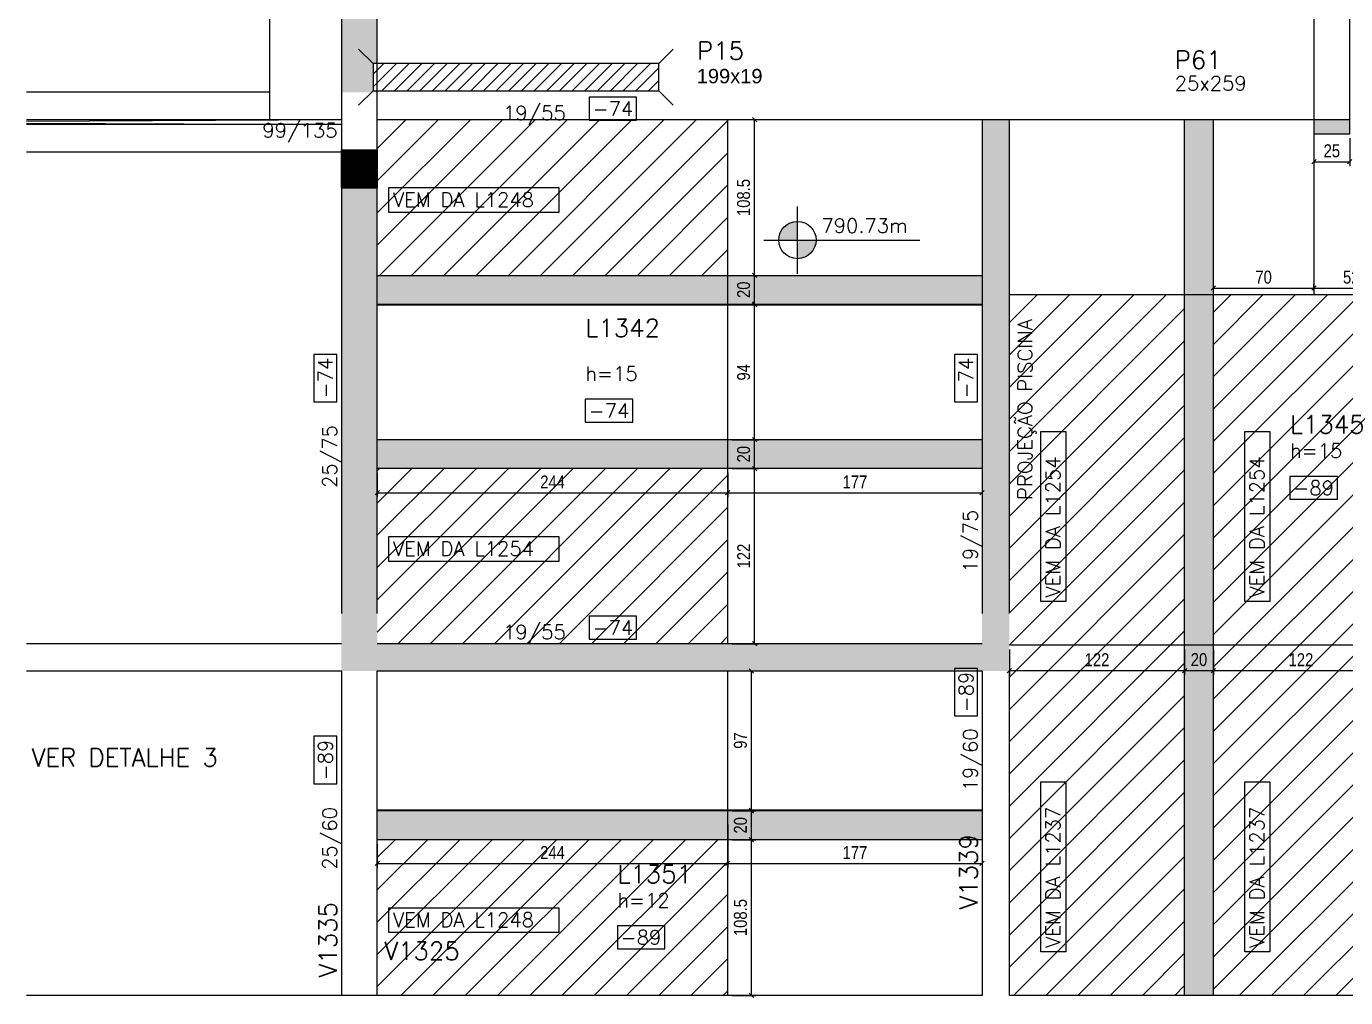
# Model space of a CAD drawing. Extents: x -3557 to 8661, y -614 to 3008.
# Drawn here: x 2399 to 3317, y 278 to 955 of the extents above; entities that cross this region are included whole.
import ezdxf
from ezdxf.enums import TextEntityAlignment as Align

# ---------------------------------------------------------------- set-up
doc = ezdxf.new("R2010")
doc.units = 0
for name, color, linetype in [('COTA', 241, 'Continuous'), ('F-DESNIVEL-8', 11, 'Continuous'), ('F-LAJES-DIM', 2, 'Continuous'), ('F-LAJES-NOME', 4, 'Continuous'), ('F-NÍVEL-PLANTA', 2, 'Continuous'), ('F-PILARES-DIM', 172, 'Continuous'), ('F-PILARES-HACH', 174, 'Continuous'), ('F-PILARES-M', 170, 'Continuous'), ('F-PILARES-NASCE', 4, 'Continuous'), ('F-PILARES-NOME', 170, 'Continuous'), ('F-PILARES-V', 170, 'Continuous'), ('F-TEXTO', 6, 'Continuous'), ('F-TEXTO-YELLOW', 2, 'Continuous'), ('F-VIGAS', 3, 'Continuous'), ('F-VIGAS-DIM', 2, 'Continuous'), ('F-VIGAS-NOME', 4, 'Continuous'), ('F-VÃO', 1, 'Continuous'), ('Painéis', 200, 'Continuous')]:
    doc.layers.add(name, color=color, linetype=linetype)
doc.layers.add('F-DESNIVEL-6', color=7, linetype='Continuous', true_color=0xffdebd)
doc.layers.add('Hachura', color=251, linetype='Continuous', lineweight=9)
doc.styles.add('COTA TECNICA-50', font='techl___.ttf', dxfattribs={"height": 9})
doc.styles.add('MCP', font='romans.shx')
doc.styles.get("Standard").update_dxf_attribs({"font": 'arial.ttf'})
doc.dimstyles.new('COTA PAINEL-50', dxfattribs={"dimtxt": 9, "dimasz": 3, "dimexe": 3, "dimexo": 3, "dimgap": 3, "dimtad": 1, "dimdec": 1, "dimzin": 12, "dimdsep": 46, "dimtxsty": 'COTA TECNICA-50', "dimblk1": 'OBLIQUE', "dimblk2": 'OBLIQUE', "dimsah": 1, "dimcen": 0.9, "dimclrd": 4, "dimclre": 4, "dimclrt": 240, "dimadec": 1, "dimazin": 3, "dimtfac": 1, "dimtdec": 1, "dimtmove": 0, "dimatfit": 3, "dimfxl": 1, "dimtolj": 1, "dimtzin": 12, "dimarcsym": 0})
pattern_1 = [(45, (3857.195, 715.201), (-4.419417, 4.419417), [])]

# ---------------------------------------------------------------- blocks, each defined once
blk = doc.blocks.new('*U522')
at = {"layer": 'F-LAJES-DIM', "color": 1}
blk.add_lwpolyline([(0, 0), (33, 0), (33, 16), (0, 16)], close=True, dxfattribs=at)
at = {"layer": 'F-LAJES-DIM', "style": 'MCP'}
blk.add_attdef('DIM', text='', height=10, dxfattribs=at).set_placement((16.5, 8), align=Align.MIDDLE_CENTER)
blk = doc.blocks.new('*U524')
at = {"layer": 'F-LAJES-DIM', "color": 1}
blk.add_lwpolyline([(0, 0), (33, 0), (33, 16), (0, 16)], close=True, dxfattribs=at)
at = {"layer": 'F-LAJES-DIM', "style": 'MCP'}
blk.add_attdef('DIM', text='', height=10, dxfattribs=at).set_placement((16.5, 8), align=Align.MIDDLE_CENTER)
blk = doc.blocks.new('*U495')
at = {"layer": 'F-LAJES-DIM', "color": 1}
blk.add_lwpolyline([(0, 0), (33, 0), (33, 16), (0, 16)], close=True, dxfattribs=at)
at = {"layer": 'F-LAJES-DIM', "style": 'MCP'}
blk.add_attdef('DIM', text='', height=10, dxfattribs=at).set_placement((16.5, 8), align=Align.MIDDLE_CENTER)
blk = doc.blocks.new('*U516')
at = {"layer": 'F-VIGAS-DIM', "color": 1}
blk.add_lwpolyline([(0, 0), (33, 0), (33, 16), (0, 16)], close=True, dxfattribs=at)
at = {"layer": 'F-VIGAS-DIM', "style": 'MCP'}
blk.add_attdef('DIM', text='', height=10, dxfattribs=at).set_placement((16.5, 8), align=Align.MIDDLE_CENTER)
blk = doc.blocks.new('*U518')
at = {"layer": 'F-VIGAS-DIM', "color": 1}
blk.add_lwpolyline([(0, 0), (33, 0), (33, 16), (0, 16)], close=True, dxfattribs=at)
at = {"layer": 'F-VIGAS-DIM', "style": 'MCP'}
blk.add_attdef('DIM', text='', height=10, dxfattribs=at).set_placement((16.5, 8), align=Align.MIDDLE_CENTER)
blk = doc.blocks.new('*U486')
at = {"layer": 'F-VIGAS-DIM', "color": 1}
blk.add_lwpolyline([(0, 0), (33, 0), (33, 16), (0, 16)], close=True, dxfattribs=at)
at = {"layer": 'F-VIGAS-DIM', "style": 'MCP'}
blk.add_attdef('DIM', text='', height=10, dxfattribs=at).set_placement((16.5, 8), align=Align.MIDDLE_CENTER)
blk = doc.blocks.new('*U487')
at = {"layer": 'F-VIGAS-DIM', "color": 1}
blk.add_lwpolyline([(0, 0), (33, 0), (33, 16), (0, 16)], close=True, dxfattribs=at)
at = {"layer": 'F-VIGAS-DIM', "style": 'MCP'}
blk.add_attdef('DIM', text='', height=10, dxfattribs=at).set_placement((16.5, 8), align=Align.MIDDLE_CENTER)
blk = doc.blocks.new('*U536')
at = {"layer": 'F-VIGAS-DIM', "color": 1}
blk.add_lwpolyline([(0, 0), (33, 0), (33, 16), (0, 16)], close=True, dxfattribs=at)
at = {"layer": 'F-VIGAS-DIM', "style": 'MCP'}
blk.add_attdef('DIM', text='', height=10, dxfattribs=at).set_placement((16.5, 8), align=Align.MIDDLE_CENTER)
blk = doc.blocks.new('*U537')
at = {"layer": 'F-VIGAS-DIM', "color": 1}
blk.add_lwpolyline([(0, 0), (33, 0), (33, 16), (0, 16)], close=True, dxfattribs=at)
at = {"layer": 'F-VIGAS-DIM', "style": 'MCP'}
blk.add_attdef('DIM', text='', height=10, dxfattribs=at).set_placement((16.5, 8), align=Align.MIDDLE_CENTER)
blk = doc.blocks.new('Nível - Planta')
at = {"layer": 'F-NÍVEL-PLANTA'}
h = blk.add_hatch(color=71, dxfattribs=at)
h.paths.add_polyline_path([(0, 0), (0, 0.26, 0.414214), (-0.26, 0)])
h.paths.add_polyline_path([(0.26, 0), (0, 0), (0, -0.26, 0.414214)])
for p, q in [((0, -0.469), (0, 0.469)), ((-0.469, 0), (1.704, 0))]:
    blk.add_line(p, q, dxfattribs=at)
blk.add_circle((0, 0), 0.26, dxfattribs=at)
at = {"layer": 'F-TEXTO', "color": 3, "style": 'MCP'}
blk.add_attdef('NÍVEL', (0.333, 0.102), '', height=0.2, dxfattribs=at)
blk = doc.blocks.new('_Oblique')
at = {"color": 0, "linetype": 'ByBlock', "lineweight": -2}
blk.add_line((-0.5, -0.5), (0.5, 0.5), dxfattribs=at)
blk = doc.blocks.new('*D594')
at = {"layer": 'COTA', "color": 4, "lineweight": -2, "transparency": 16777216}
for p, q in [((2643.2, 643.7), (2643.2, 626.78)), ((2887.2, 643.7), (2887.2, 626.78)), ((2643.2, 629.78), (2887.2, 629.78))]:
    blk.add_line(p, q, dxfattribs=at)
at = {"layer": 'Defpoints', "color": 0, "transparency": 16777216}
for p in [(2643.2, 646.7), (2887.2, 646.7), (2887.2, 629.78)]:
    blk.add_point(p, dxfattribs=at)
at = {"layer": 'COTA', "color": 4, "lineweight": -2, "transparency": 16777216, "xscale": 3, "yscale": 3, "zscale": 3, "rotation": 180}
blk.add_blockref('_Oblique', (2643.2, 629.78), dxfattribs=at)
at = {"layer": 'COTA', "color": 4, "lineweight": -2, "transparency": 16777216, "xscale": 3, "yscale": 3, "zscale": 3}
blk.add_blockref('_Oblique', (2887.2, 629.78), dxfattribs=at)
at = {"layer": 'COTA', "color": 240, "transparency": 16777216, "insert": (2765.2, 637.34), "char_height": 9, "attachment_point": 5, "style": 'COTA TECNICA-50'}
blk.add_mtext('\\A1;244', dxfattribs=at)
blk = doc.blocks.new('*D595')
at = {"layer": 'COTA', "color": 4, "lineweight": -2, "transparency": 16777216}
for p, q in [((2887.2, 643.7), (2887.2, 626.78)), ((3064.2, 643.7), (3064.2, 626.78)), ((2887.2, 629.78), (3064.2, 629.78))]:
    blk.add_line(p, q, dxfattribs=at)
at = {"layer": 'Defpoints', "color": 0, "transparency": 16777216}
for p in [(2887.2, 646.7), (3064.2, 646.7), (3064.2, 629.78)]:
    blk.add_point(p, dxfattribs=at)
at = {"layer": 'COTA', "color": 4, "lineweight": -2, "transparency": 16777216, "xscale": 3, "yscale": 3, "zscale": 3, "rotation": 180}
blk.add_blockref('_Oblique', (2887.2, 629.78), dxfattribs=at)
at = {"layer": 'COTA', "color": 4, "lineweight": -2, "transparency": 16777216, "xscale": 3, "yscale": 3, "zscale": 3}
blk.add_blockref('_Oblique', (3064.2, 629.78), dxfattribs=at)
at = {"layer": 'COTA', "color": 240, "transparency": 16777216, "insert": (2975.7, 637.34), "char_height": 9, "attachment_point": 5, "style": 'COTA TECNICA-50'}
blk.add_mtext('\\A1;177', dxfattribs=at)
blk = doc.blocks.new('*D596')
at = {"layer": 'COTA', "color": 4, "lineweight": -2, "transparency": 16777216}
for p, q in [((2890.2, 646.7), (2908.8, 646.7)), ((2905.8, 524.7), (2905.8, 646.7)), ((2890.2, 524.7), (2908.8, 524.7))]:
    blk.add_line(p, q, dxfattribs=at)
at = {"layer": 'Defpoints', "color": 0, "transparency": 16777216}
for p in [(2887.2, 646.7), (2905.8, 646.7), (2887.2, 524.7)]:
    blk.add_point(p, dxfattribs=at)
at = {"layer": 'COTA', "color": 4, "lineweight": -2, "transparency": 16777216, "xscale": 3, "yscale": 3, "zscale": 3}
for p, rotation in [((2905.8, 646.7), 90), ((2905.8, 524.7), 270)]:
    blk.add_blockref('_Oblique', p, dxfattribs=dict(at, rotation=rotation))
at = {"layer": 'COTA', "color": 240, "transparency": 16777216, "insert": (2898.25, 585.7), "char_height": 9, "attachment_point": 5, "rotation": 90, "style": 'COTA TECNICA-50'}
blk.add_mtext('\\A1;122', dxfattribs=at)
blk = doc.blocks.new('*D597')
at = {"layer": 'COTA', "color": 4, "lineweight": -2, "transparency": 16777216}
for p, q in [((2890.2, 666.7), (2908.8, 666.7)), ((2905.8, 646.7), (2905.8, 666.7)), ((2890.2, 646.7), (2908.8, 646.7))]:
    blk.add_line(p, q, dxfattribs=at)
at = {"layer": 'Defpoints', "color": 0, "transparency": 16777216}
for p in [(2887.2, 666.7), (2905.8, 666.7), (2887.2, 646.7)]:
    blk.add_point(p, dxfattribs=at)
at = {"layer": 'COTA', "color": 4, "lineweight": -2, "transparency": 16777216, "xscale": 3, "yscale": 3, "zscale": 3}
for p, rotation in [((2905.8, 666.7), 90), ((2905.8, 646.7), 270)]:
    blk.add_blockref('_Oblique', p, dxfattribs=dict(at, rotation=rotation))
at = {"layer": 'COTA', "color": 240, "transparency": 16777216, "insert": (2898.21, 656.7), "char_height": 9, "attachment_point": 5, "rotation": 90, "style": 'COTA TECNICA-50'}
blk.add_mtext('\\A1;20', dxfattribs=at)
blk = doc.blocks.new('*D598')
at = {"layer": 'COTA', "color": 4, "lineweight": -2, "transparency": 16777216}
for p, q in [((2890.2, 760.7), (2908.8, 760.7)), ((2905.8, 666.7), (2905.8, 760.7)), ((2890.2, 666.7), (2908.8, 666.7))]:
    blk.add_line(p, q, dxfattribs=at)
at = {"layer": 'Defpoints', "color": 0, "transparency": 16777216}
for p in [(2887.2, 760.7), (2905.8, 760.7), (2887.2, 666.7)]:
    blk.add_point(p, dxfattribs=at)
at = {"layer": 'COTA', "color": 4, "lineweight": -2, "transparency": 16777216, "xscale": 3, "yscale": 3, "zscale": 3}
for p, rotation in [((2905.8, 760.7), 90), ((2905.8, 666.7), 270)]:
    blk.add_blockref('_Oblique', p, dxfattribs=dict(at, rotation=rotation))
at = {"layer": 'COTA', "color": 240, "transparency": 16777216, "insert": (2898.21, 713.7), "char_height": 9, "attachment_point": 5, "rotation": 90, "style": 'COTA TECNICA-50'}
blk.add_mtext('\\A1;94', dxfattribs=at)
blk = doc.blocks.new('*D599')
at = {"layer": 'COTA', "color": 4, "lineweight": -2, "transparency": 16777216}
for p, q in [((2890.2, 781.2), (2908.8, 781.2)), ((2905.8, 761.2), (2905.8, 781.2)), ((2890.2, 761.2), (2908.8, 761.2))]:
    blk.add_line(p, q, dxfattribs=at)
at = {"layer": 'Defpoints', "color": 0, "transparency": 16777216}
for p in [(2887.2, 781.2), (2905.8, 781.2), (2887.2, 761.2)]:
    blk.add_point(p, dxfattribs=at)
at = {"layer": 'COTA', "color": 4, "lineweight": -2, "transparency": 16777216, "xscale": 3, "yscale": 3, "zscale": 3}
for p, rotation in [((2905.8, 781.2), 90), ((2905.8, 761.2), 270)]:
    blk.add_blockref('_Oblique', p, dxfattribs=dict(at, rotation=rotation))
at = {"layer": 'COTA', "color": 240, "transparency": 16777216, "insert": (2898.21, 771.2), "char_height": 9, "attachment_point": 5, "rotation": 90, "style": 'COTA TECNICA-50'}
blk.add_mtext('\\A1;20', dxfattribs=at)
blk = doc.blocks.new('*D600')
at = {"layer": 'COTA', "color": 4, "lineweight": -2, "transparency": 16777216}
for p, q in [((2890.2, 889.7), (2908.8, 889.7)), ((2905.8, 781.2), (2905.8, 889.7)), ((2890.2, 781.2), (2908.8, 781.2))]:
    blk.add_line(p, q, dxfattribs=at)
at = {"layer": 'Defpoints', "color": 0, "transparency": 16777216}
for p in [(2887.2, 889.7), (2905.8, 889.7), (2887.2, 781.2)]:
    blk.add_point(p, dxfattribs=at)
at = {"layer": 'COTA', "color": 4, "lineweight": -2, "transparency": 16777216, "xscale": 3, "yscale": 3, "zscale": 3}
for p, rotation in [((2905.8, 889.7), 90), ((2905.8, 781.2), 270)]:
    blk.add_blockref('_Oblique', p, dxfattribs=dict(at, rotation=rotation))
at = {"layer": 'COTA', "color": 240, "transparency": 16777216, "insert": (2898.19, 835.45), "char_height": 9, "attachment_point": 5, "rotation": 90, "style": 'COTA TECNICA-50'}
blk.add_mtext('\\A1;108.5', dxfattribs=at)
blk = doc.blocks.new('*D601')
at = {"layer": 'COTA', "color": 4, "lineweight": -2, "transparency": 16777216}
for p, q in [((2643.2, 385.2), (2643.2, 368.66)), ((2887.2, 385.2), (2887.2, 368.66)), ((2643.2, 371.66), (2887.2, 371.66))]:
    blk.add_line(p, q, dxfattribs=at)
at = {"layer": 'Defpoints', "color": 0, "transparency": 16777216}
for p in [(2643.2, 388.2), (2887.2, 388.2), (2887.2, 371.66)]:
    blk.add_point(p, dxfattribs=at)
at = {"layer": 'COTA', "color": 4, "lineweight": -2, "transparency": 16777216, "xscale": 3, "yscale": 3, "zscale": 3, "rotation": 180}
blk.add_blockref('_Oblique', (2643.2, 371.66), dxfattribs=at)
at = {"layer": 'COTA', "color": 4, "lineweight": -2, "transparency": 16777216, "xscale": 3, "yscale": 3, "zscale": 3}
blk.add_blockref('_Oblique', (2887.2, 371.66), dxfattribs=at)
at = {"layer": 'COTA', "color": 240, "transparency": 16777216, "insert": (2765.2, 379.23), "char_height": 9, "attachment_point": 5, "style": 'COTA TECNICA-50'}
blk.add_mtext('\\A1;244', dxfattribs=at)
blk = doc.blocks.new('*D602')
at = {"layer": 'COTA', "color": 4, "lineweight": -2, "transparency": 16777216}
for p, q in [((2887.2, 398.7), (2887.2, 368.66)), ((3064.2, 385.2), (3064.2, 368.66)), ((2887.2, 371.66), (3064.2, 371.66))]:
    blk.add_line(p, q, dxfattribs=at)
at = {"layer": 'Defpoints', "color": 0, "transparency": 16777216}
for p in [(2887.2, 401.7), (3064.2, 388.2), (3064.2, 371.66)]:
    blk.add_point(p, dxfattribs=at)
at = {"layer": 'COTA', "color": 4, "lineweight": -2, "transparency": 16777216, "xscale": 3, "yscale": 3, "zscale": 3, "rotation": 180}
blk.add_blockref('_Oblique', (2887.2, 371.66), dxfattribs=at)
at = {"layer": 'COTA', "color": 4, "lineweight": -2, "transparency": 16777216, "xscale": 3, "yscale": 3, "zscale": 3}
blk.add_blockref('_Oblique', (3064.2, 371.66), dxfattribs=at)
at = {"layer": 'COTA', "color": 240, "transparency": 16777216, "insert": (2975.7, 379.23), "char_height": 9, "attachment_point": 5, "style": 'COTA TECNICA-50'}
blk.add_mtext('\\A1;177', dxfattribs=at)
blk = doc.blocks.new('*D603')
at = {"layer": 'COTA', "color": 4, "lineweight": -2, "transparency": 16777216}
for p, q in [((2890.2, 388.2), (2906.63, 388.2)), ((2903.63, 279.7), (2903.63, 388.2)), ((2890.2, 279.7), (2906.63, 279.7))]:
    blk.add_line(p, q, dxfattribs=at)
at = {"layer": 'Defpoints', "color": 0, "transparency": 16777216}
for p in [(2887.2, 388.2), (2903.63, 388.2), (2887.2, 279.7)]:
    blk.add_point(p, dxfattribs=at)
at = {"layer": 'COTA', "color": 4, "lineweight": -2, "transparency": 16777216, "xscale": 3, "yscale": 3, "zscale": 3}
for p, rotation in [((2903.63, 388.2), 90), ((2903.63, 279.7), 270)]:
    blk.add_blockref('_Oblique', p, dxfattribs=dict(at, rotation=rotation))
at = {"layer": 'COTA', "color": 240, "transparency": 16777216, "insert": (2896.01, 333.95), "char_height": 9, "attachment_point": 5, "rotation": 90, "style": 'COTA TECNICA-50'}
blk.add_mtext('\\A1;108.5', dxfattribs=at)
blk = doc.blocks.new('*D604')
at = {"layer": 'COTA', "color": 4, "lineweight": -2, "transparency": 16777216}
for p, q in [((2890.2, 408.2), (2906.63, 408.2)), ((2903.63, 388.2), (2903.63, 408.2)), ((2890.2, 388.2), (2906.63, 388.2))]:
    blk.add_line(p, q, dxfattribs=at)
at = {"layer": 'Defpoints', "color": 0, "transparency": 16777216}
for p in [(2887.2, 408.2), (2903.63, 408.2), (2887.2, 388.2)]:
    blk.add_point(p, dxfattribs=at)
at = {"layer": 'COTA', "color": 4, "lineweight": -2, "transparency": 16777216, "xscale": 3, "yscale": 3, "zscale": 3}
for p, rotation in [((2903.63, 408.2), 90), ((2903.63, 388.2), 270)]:
    blk.add_blockref('_Oblique', p, dxfattribs=dict(at, rotation=rotation))
at = {"layer": 'COTA', "color": 240, "transparency": 16777216, "insert": (2896.03, 398.2), "char_height": 9, "attachment_point": 5, "rotation": 90, "style": 'COTA TECNICA-50'}
blk.add_mtext('\\A1;20', dxfattribs=at)
blk = doc.blocks.new('*D605')
at = {"layer": 'COTA', "color": 4, "lineweight": -2, "transparency": 16777216}
for p, q in [((2890.2, 505.7), (2906.63, 505.7)), ((2903.63, 408.7), (2903.63, 505.7)), ((2890.2, 408.7), (2906.63, 408.7))]:
    blk.add_line(p, q, dxfattribs=at)
at = {"layer": 'Defpoints', "color": 0, "transparency": 16777216}
for p in [(2887.2, 505.7), (2903.63, 505.7), (2887.2, 408.7)]:
    blk.add_point(p, dxfattribs=at)
at = {"layer": 'COTA', "color": 4, "lineweight": -2, "transparency": 16777216, "xscale": 3, "yscale": 3, "zscale": 3}
for p, rotation in [((2903.63, 505.7), 90), ((2903.63, 408.7), 270)]:
    blk.add_blockref('_Oblique', p, dxfattribs=dict(at, rotation=rotation))
at = {"layer": 'COTA', "color": 240, "transparency": 16777216, "insert": (2896.03, 457.2), "char_height": 9, "attachment_point": 5, "rotation": 90, "style": 'COTA TECNICA-50'}
blk.add_mtext('\\A1;97', dxfattribs=at)
blk = doc.blocks.new('*D608')
at = {"layer": 'COTA', "color": 4, "lineweight": -2, "transparency": 16777216}
for p, q in [((3295.2, 876.7), (3295.2, 857.33)), ((3320.2, 876.7), (3320.2, 857.33)), ((3295.2, 860.33), (3320.2, 860.33))]:
    blk.add_line(p, q, dxfattribs=at)
at = {"layer": 'Defpoints', "color": 0, "transparency": 16777216}
for p in [(3295.2, 879.7), (3320.2, 879.7), (3320.2, 860.33)]:
    blk.add_point(p, dxfattribs=at)
at = {"layer": 'COTA', "color": 4, "lineweight": -2, "transparency": 16777216, "xscale": 3, "yscale": 3, "zscale": 3, "rotation": 180}
blk.add_blockref('_Oblique', (3295.2, 860.33), dxfattribs=at)
at = {"layer": 'COTA', "color": 4, "lineweight": -2, "transparency": 16777216, "xscale": 3, "yscale": 3, "zscale": 3}
blk.add_blockref('_Oblique', (3320.2, 860.33), dxfattribs=at)
at = {"layer": 'COTA', "color": 240, "transparency": 16777216, "insert": (3307.7, 867.93), "char_height": 9, "attachment_point": 5, "style": 'COTA TECNICA-50'}
blk.add_mtext('\\A1;25', dxfattribs=at)
blk = doc.blocks.new('*D610')
at = {"layer": 'COTA', "color": 4, "lineweight": -2, "transparency": 16777216}
for p, q in [((3083.2, 520.7), (3083.2, 502.98)), ((3205.2, 520.7), (3205.2, 502.98)), ((3083.2, 505.98), (3205.2, 505.98))]:
    blk.add_line(p, q, dxfattribs=at)
at = {"layer": 'Defpoints', "color": 0, "transparency": 16777216}
for p in [(3083.2, 523.7), (3205.2, 523.7), (3205.2, 505.98)]:
    blk.add_point(p, dxfattribs=at)
at = {"layer": 'COTA', "color": 4, "lineweight": -2, "transparency": 16777216, "xscale": 3, "yscale": 3, "zscale": 3, "rotation": 180}
blk.add_blockref('_Oblique', (3083.2, 505.98), dxfattribs=at)
at = {"layer": 'COTA', "color": 4, "lineweight": -2, "transparency": 16777216, "xscale": 3, "yscale": 3, "zscale": 3}
blk.add_blockref('_Oblique', (3205.2, 505.98), dxfattribs=at)
at = {"layer": 'COTA', "color": 240, "transparency": 16777216, "insert": (3144.2, 513.53), "char_height": 9, "attachment_point": 5, "style": 'COTA TECNICA-50'}
blk.add_mtext('\\A1;122', dxfattribs=at)
blk = doc.blocks.new('*D611')
at = {"layer": 'COTA', "color": 4, "lineweight": -2, "transparency": 16777216}
for p, q in [((3205.2, 520.7), (3205.2, 502.98)), ((3225.2, 520.7), (3225.2, 502.98)), ((3205.2, 505.98), (3225.2, 505.98))]:
    blk.add_line(p, q, dxfattribs=at)
at = {"layer": 'Defpoints', "color": 0, "transparency": 16777216}
for p in [(3205.2, 523.7), (3225.2, 523.7), (3225.2, 505.98)]:
    blk.add_point(p, dxfattribs=at)
at = {"layer": 'COTA', "color": 4, "lineweight": -2, "transparency": 16777216, "xscale": 3, "yscale": 3, "zscale": 3, "rotation": 180}
blk.add_blockref('_Oblique', (3205.2, 505.98), dxfattribs=at)
at = {"layer": 'COTA', "color": 4, "lineweight": -2, "transparency": 16777216, "xscale": 3, "yscale": 3, "zscale": 3}
blk.add_blockref('_Oblique', (3225.2, 505.98), dxfattribs=at)
at = {"layer": 'COTA', "color": 240, "transparency": 16777216, "insert": (3215.2, 513.57), "char_height": 9, "attachment_point": 5, "style": 'COTA TECNICA-50'}
blk.add_mtext('\\A1;20', dxfattribs=at)
blk = doc.blocks.new('*D612')
at = {"layer": 'COTA', "color": 4, "lineweight": -2, "transparency": 16777216}
for p, q in [((3225.2, 520.7), (3225.2, 502.98)), ((3347.2, 520.7), (3347.2, 502.98)), ((3225.2, 505.98), (3347.2, 505.98))]:
    blk.add_line(p, q, dxfattribs=at)
at = {"layer": 'Defpoints', "color": 0, "transparency": 16777216}
for p in [(3225.2, 523.7), (3347.2, 523.7), (3347.2, 505.98)]:
    blk.add_point(p, dxfattribs=at)
at = {"layer": 'COTA', "color": 4, "lineweight": -2, "transparency": 16777216, "xscale": 3, "yscale": 3, "zscale": 3, "rotation": 180}
blk.add_blockref('_Oblique', (3225.2, 505.98), dxfattribs=at)
at = {"layer": 'COTA', "color": 4, "lineweight": -2, "transparency": 16777216, "xscale": 3, "yscale": 3, "zscale": 3}
blk.add_blockref('_Oblique', (3347.2, 505.98), dxfattribs=at)
at = {"layer": 'COTA', "color": 240, "transparency": 16777216, "insert": (3286.2, 513.53), "char_height": 9, "attachment_point": 5, "style": 'COTA TECNICA-50'}
blk.add_mtext('\\A1;122', dxfattribs=at)
blk = doc.blocks.new('*D620')
at = {"layer": 'COTA', "color": 4, "lineweight": -2, "transparency": 16777216}
for p, q in [((3225.2, 770.7), (3225.2, 775.35)), ((3225.2, 772.35), (3295.2, 772.35)), ((3295.2, 770.7), (3295.2, 775.35))]:
    blk.add_line(p, q, dxfattribs=at)
at = {"layer": 'Defpoints', "color": 0, "transparency": 16777216}
for p in [(3295.2, 772.35), (3225.2, 767.7), (3295.2, 767.7)]:
    blk.add_point(p, dxfattribs=at)
at = {"layer": 'COTA', "color": 4, "lineweight": -2, "transparency": 16777216, "xscale": 3, "yscale": 3, "zscale": 3, "rotation": 180}
blk.add_blockref('_Oblique', (3225.2, 772.35), dxfattribs=at)
at = {"layer": 'COTA', "color": 4, "lineweight": -2, "transparency": 16777216, "xscale": 3, "yscale": 3, "zscale": 3}
blk.add_blockref('_Oblique', (3295.2, 772.35), dxfattribs=at)
at = {"layer": 'COTA', "color": 240, "transparency": 16777216, "insert": (3260.2, 779.94), "char_height": 9, "attachment_point": 5, "style": 'COTA TECNICA-50'}
blk.add_mtext('\\A1;70', dxfattribs=at)
blk = doc.blocks.new('*D621')
at = {"layer": 'COTA', "color": 4, "lineweight": -2, "transparency": 16777216}
for p, q in [((3295.2, 770.7), (3295.2, 775.35)), ((3295.2, 772.35), (3347.2, 772.35)), ((3347.2, 770.7), (3347.2, 775.35))]:
    blk.add_line(p, q, dxfattribs=at)
at = {"layer": 'Defpoints', "color": 0, "transparency": 16777216}
for p in [(3347.2, 772.35), (3295.2, 767.7), (3347.2, 767.7)]:
    blk.add_point(p, dxfattribs=at)
at = {"layer": 'COTA', "color": 4, "lineweight": -2, "transparency": 16777216, "xscale": 3, "yscale": 3, "zscale": 3, "rotation": 180}
blk.add_blockref('_Oblique', (3295.2, 772.35), dxfattribs=at)
at = {"layer": 'COTA', "color": 4, "lineweight": -2, "transparency": 16777216, "xscale": 3, "yscale": 3, "zscale": 3}
blk.add_blockref('_Oblique', (3347.2, 772.35), dxfattribs=at)
at = {"layer": 'COTA', "color": 240, "transparency": 16777216, "insert": (3321.2, 779.95), "char_height": 9, "attachment_point": 5, "style": 'COTA TECNICA-50'}
blk.add_mtext('\\A1;52', dxfattribs=at)

msp = doc.modelspace()

# ---------------------------------------------------------------- hatches: boundary and pattern name
at = {"layer": 'F-DESNIVEL-6', "linetype": 'Continuous'}
h = msp.add_hatch(color=256, dxfattribs=at)
h.paths.add_polyline_path([(2618.2, 842.2), (2643.2, 842.2), (2643.2, 1137.7), (2618.2, 1137.7)], flags=16)
h.paths.add_polyline_path([(2618.2, 868.7), (2643.2, 868.7), (2643.2, 908.7), (2618.2, 908.7)], flags=0)
h.paths.add_polyline_path([(2640.2, 909.7), (2643.2, 909.7), (2643.2, 928.7), (2640.2, 928.7)], flags=0)
h = msp.add_hatch(dxfattribs=at)
h.set_pattern_fill('ANSI31', color=256)
h.set_pattern_definition([(45, (3857.19501, 715.20101), (-0.088388348, 0.088388348), [])])
h.paths.add_polyline_path([(2643.2, 842.2), (2618.2, 842.2), (2618.2, 868.7), (2643.2, 868.7)])
at = {"layer": 'F-DESNIVEL-8', "linetype": 'Continuous'}
msp.add_hatch(color=256, dxfattribs=at).paths.add_polyline_path([(3295.2, 879.7), (3320.2, 879.7), (3320.25, 889.7), (3295.25, 889.7)])
at = {"layer": 'F-PILARES-HACH', "linetype": 'Continuous'}
h = msp.add_hatch(dxfattribs=at)
h.set_pattern_fill('ANSI31', color=256, scale=50, style=0)
h.set_pattern_definition(pattern_1)
h.paths.add_polyline_path([(2640.2, 909.7), (2839.2, 909.7), (2839.2, 928.7), (2640.2, 928.7)], flags=16)
h = msp.add_hatch(dxfattribs=at)
h.set_pattern_fill('ANSI31', color=256, scale=50, style=0)
h.set_pattern_definition(pattern_1)
h.paths.add_polyline_path([(2645.2, 909.7), (2834.2, 909.7), (2834.2, 928.7), (2645.2, 928.7)], flags=16)
at = {"layer": 'Hachura', "linetype": 'ByBlock'}
h = msp.add_hatch(dxfattribs=at)
h.set_pattern_fill('ANSI31', color=256, scale=5)
h.paths.add_polyline_path([(2887.2, 781.2), (2887.2, 889.7), (2823.7, 889.7), (2823.7, 889.33), (2790.7, 889.33), (2739.7, 889.7), (2643.2, 889.7), (2643.2, 842.2), (2643.2, 781.2)])
h.paths.add_polyline_path([(2887.2, 388.2), (2643.2, 388.2), (2643.2, 279.7), (2887.2, 279.7)])
h = msp.add_hatch(color=256, dxfattribs=at)
h.dxf.hatch_style = 1
h.paths.add_polyline_path([(3205.2, 767.7), (3225.2, 767.7), (3225.2, 889.7), (3205.2, 889.7)])
h.paths.add_polyline_path([(3205.2, 523.7), (3225.2, 523.7), (3225.2, 767.7), (3205.2, 767.7)])
h.paths.add_polyline_path([(3205.2, 279.7), (3225.2, 279.7), (3225.2, 523.7), (3205.2, 523.7)])
h.paths.add_polyline_path([(3347.2, 279.7), (3373.7, 279.7), (3373.7, 523.7), (3347.2, 523.7)])
h.paths.add_polyline_path([(3347.2, 523.7), (3373.7, 523.7), (3373.7, 767.7), (3347.2, 767.7)])
h.paths.add_polyline_path([(3347.2, 767.7), (3373.7, 767.7), (3373.7, 889.7), (3347.2, 889.7)])
h.paths.add_polyline_path([(3496.2, 523.7), (3516.2, 523.7), (3516.2, 691.2), (3496.2, 691.2)])
h.paths.add_polyline_path([(3516.2, 523.7), (3496.2, 523.7), (3496.2, 279.7), (3516.2, 279.7)])
h = msp.add_hatch(color=256, dxfattribs=at)
h.dxf.hatch_style = 1
h.paths.add_polyline_path([(2643.2, 781.2), (2643.2, 761.2), (2887.2, 761.2), (2887.2, 781.2)])
h.paths.add_polyline_path([(2887.2, 781.2), (2887.2, 761.2), (3064.2, 761.2), (3064.2, 781.2)])
h = msp.add_hatch(dxfattribs=at)
h.set_pattern_fill('ANSI31', color=256, scale=5)
h.paths.add_polyline_path([(3205.2, 767.7), (3083.2, 767.7), (3083.2, 523.7), (3205.2, 523.7)])
h.paths.add_polyline_path([(3205.2, 523.7), (3083.2, 523.7), (3083.2, 279.7), (3205.2, 279.7)])
h = msp.add_hatch(dxfattribs=at)
h.set_pattern_fill('ANSI31', color=256, scale=5)
h.paths.add_polyline_path([(3225.2, 523.7), (3347.2, 523.7), (3347.2, 767.7), (3225.2, 767.7)])
h.paths.add_polyline_path([(3347.2, 279.7), (3347.2, 523.7), (3225.2, 523.7), (3225.2, 279.7)])
h.paths.add_polyline_path([(3496.2, 279.7), (3496.2, 523.7), (3374.2, 523.7), (3374.2, 279.7)])
h.paths.add_polyline_path([(3638.2, 279.7), (3638.2, 523.7), (3516.2, 523.7), (3516.2, 279.7)])
h = msp.add_hatch(color=256, dxfattribs=at)
h.dxf.hatch_style = 1
h.paths.add_polyline_path([(2887.2, 646.7), (2887.2, 666.7), (2643.2, 666.7), (2643.2, 646.7)])
h.paths.add_polyline_path([(3064.2, 646.7), (3064.2, 666.7), (2887.2, 666.7), (2887.2, 646.7)])
h = msp.add_hatch(dxfattribs=at)
h.set_pattern_fill('ANSI31', color=256, scale=5)
h.paths.add_polyline_path([(2643.2, 646.7), (2643.2, 524.7), (2887.2, 524.7), (2887.2, 646.7)])
h = msp.add_hatch(color=256, dxfattribs=at)
h.dxf.hatch_style = 1
h.paths.add_polyline_path([(2643.2, 408.2), (2643.2, 388.2), (2887.2, 388.2), (2887.2, 408.2)])
h.paths.add_polyline_path([(2887.2, 408.2), (2887.2, 388.2), (3064.2, 388.2), (3064.2, 408.2)])

# ---------------------------------------------------------------- linework, layer by layer
at = {"linetype": 'Continuous'}
for points in [[(2651.22, 842.35), (2769.6, 842.35), (2769.6, 825.01), (2651.22, 825.01)], [(3105.16, 554.1), (3105.16, 672.48), (3122.5, 672.48), (3122.5, 554.1)], [(3247.16, 554.1), (3247.16, 672.48), (3264.5, 672.48), (3264.5, 554.1)], [(2651.22, 599.35), (2769.6, 599.35), (2769.6, 582.01), (2651.22, 582.01)], [(3105.16, 310.1), (3105.16, 428.48), (3122.5, 428.48), (3122.5, 310.1)], [(3247.16, 310.1), (3247.16, 428.48), (3264.5, 428.48), (3264.5, 310.1)], [(2651.22, 340.85), (2769.6, 340.85), (2769.6, 323.51), (2651.22, 323.51)]]:
    msp.add_lwpolyline(points, close=True, dxfattribs=at)
at = {"layer": 'F-DESNIVEL-6', "linetype": 'Continuous'}
msp.add_lwpolyline([(2643.2, 842.2), (2618.2, 842.2), (2618.2, 868.7), (2643.2, 868.7)], close=True, dxfattribs=at)
for points in [[(3083.2, 505.7), (3083.2, 889.7), (3064.17, 889.7)], [(3083.2, 505.7), (3064.17, 889.7), (3064.2, 505.7)], [(2643.2, 505.7), (2643.2, 842.1), (2618.2, 842.1)], [(2643.2, 505.7), (2618.2, 842.1), (2618.2, 505.7)], [(2643.2, 505.7), (3064.2, 505.7), (3064.2, 524.7)], [(2643.2, 505.7), (3064.2, 524.7), (2643.2, 524.7)], [(2643.2, 505.7), (2643.2, 524.7), (2643.2, 505.7)], [(2643.2, 505.7), (2618.2, 505.7), (2643.2, 505.7)], [(3083.2, 505.7), (3064.2, 505.7), (3083.2, 505.7)]]:
    msp.add_solid(points, dxfattribs=at)
at = {"layer": 'F-PILARES-M', "linetype": 'Continuous'}
for points in [[(2618.2, 842.2), (2643.2, 842.2), (2643.2, 1137.7), (2618.2, 1137.7), (2618.2, 842.2)], [(3295.2, 879.7), (3320.2, 879.7), (3320.2, 1138.7), (3295.2, 1138.7), (3295.2, 879.7)], [(3295.2, 889.7), (3320.3, 889.7)]]:
    msp.add_lwpolyline(points, dxfattribs=at)
at = {"layer": 'F-PILARES-NASCE', "linetype": 'Continuous'}
for p, q in [((2640.2, 928.7), (2630.2, 938.7)), ((2839.2, 928.7), (2849.2, 938.7)), ((2640.2, 909.7), (2630.2, 899.7)), ((2839.2, 909.7), (2849.2, 899.7))]:
    msp.add_line(p, q, dxfattribs=at)
at = {"layer": 'F-PILARES-V', "linetype": 'Continuous'}
msp.add_lwpolyline([(2640.2, 909.7), (2839.2, 909.7), (2839.2, 928.7), (2640.2, 928.7), (2640.2, 909.7)], dxfattribs=at)
at = {"layer": 'F-VIGAS'}
for points in [[(2568.2, 988.7), (2568.2, 889.7)], [(2568.2, 908.7), (2398.88, 908.7)], [(2398.88, 889.7), (2618.2, 889.7)], [(2618.2, 886.2), (2398.88, 886.2)], [(2568.2, 889.7), (2618.2, 889.7)], [(2643.2, 889.7), (2739.7, 889.7)], [(2739.7, 889.7), (2824.7, 889.7)], [(2824.7, 889.7), (3064.2, 889.7)], [(3064.2, 889.7), (3295.2, 889.7)], [(3064.2, 889.7), (3064.2, 545.7)], [(3083.2, 545.7), (3083.2, 889.7)], [(2398.88, 867.2), (2618.2, 867.2)], [(2618.2, 842.2), (2618.2, 545.7)], [(2643.2, 545.7), (2643.2, 842.2)], [(2618.2, 524.7), (2398.88, 524.7)], [(3064.2, 524.7), (2643.2, 524.7)], [(2398.88, 505.7), (2618.2, 505.7)], [(2618.2, 505.7), (2618.2, 279.7)], [(2643.2, 279.7), (2643.2, 505.7)], [(2643.2, 505.7), (3064.2, 505.7)], [(3064.2, 505.7), (3064.2, 279.7)], [(3083.2, 279.7), (3083.2, 505.7)], [(2618.2, 279.7), (2398.88, 279.7)], [(2643.2, 279.7), (2618.2, 279.7)], [(3064.2, 279.7), (2643.2, 279.7)], [(3638.2, 279.7), (3083.2, 279.7)]]:
    msp.add_lwpolyline(points, dxfattribs=at)
at = {"layer": 'F-VÃO'}
for p, q in [((2398.88, 888.58), (2618.2, 889.7)), ((2398.88, 887.32), (2618.2, 886.2))]:
    msp.add_line(p, q, dxfattribs=at)
at = {"layer": 'Painéis'}
msp.add_line((3295.2, 879.7), (3295.2, 767.7), dxfattribs=at)
for points in [[(2887.2, 524.7), (2887.2, 889.7)], [(3205.2, 279.7), (3205.2, 889.7)], [(3225.2, 279.7), (3225.2, 889.7)], [(2643.2, 781.2), (3064.2, 781.2)], [(3472.2, 767.7), (3083.2, 767.7)], [(2643.2, 761.2), (3064.2, 761.2)], [(2643.2, 760.7), (3064.2, 760.7)], [(3064.2, 666.7), (2643.2, 666.7)], [(3064.2, 646.7), (2643.2, 646.7)], [(3638.2, 523.7), (3083.2, 523.7)], [(2887.2, 279.7), (2887.2, 505.7)], [(3064.2, 408.7), (2643.2, 408.7)], [(3064.2, 408.2), (2643.2, 408.2)], [(3064.2, 388.2), (2643.2, 388.2)]]:
    msp.add_lwpolyline(points, dxfattribs=at)

# ---------------------------------------------------------------- block references
at = {"layer": 'F-LAJES-DIM', "linetype": 'Continuous'}
for name, p, values in [('*U495', (2787.99, 678.92), {'DIM': '-74'}), ('*U524', (3278.54, 625.24), {'DIM': '-89'}), ('*U522', (2810.31, 312.1), {'DIM': '-89'})]:
    msp.add_blockref(name, p, dxfattribs=at).add_auto_attribs(values)
at = {"layer": 'F-NÍVEL-PLANTA', "linetype": 'Continuous', "xscale": 50, "yscale": 50, "zscale": 50}
msp.add_blockref('Nível - Planta', (2935.68, 805.83), dxfattribs=at).add_auto_attribs({'NÍVEL': '790.73m'})
at = {"layer": 'F-VIGAS-DIM', "linetype": 'Continuous'}
for name, p in [('*U516', (2790.7, 889.33)), ('*U487', (2790.7, 527.83))]:
    msp.add_blockref(name, p, dxfattribs=at).add_auto_attribs({'DIM': '-74'})
at = {"layer": 'F-VIGAS-DIM', "linetype": 'Continuous', "rotation": 90}
for name, p, values in [('*U536', (2615.07, 693.2), {'DIM': '-74'}), ('*U518', (3061.07, 693.2), {'DIM': '-74'}), ('*U486', (3061.07, 474.52), {'DIM': '-89'}), ('*U537', (2615.07, 427.2), {'DIM': '-89'})]:
    msp.add_blockref(name, p, dxfattribs=at).add_auto_attribs(values)

# ---------------------------------------------------------------- texts
at = {"linetype": 'Continuous', "style": 'MCP'}
for s, p in [('VEM DA L1248', (2654.13, 828.88)), ('VEM DA L1254', (2654.13, 585.88)), ('VEM DA L1248', (2654.13, 327.38))]:
    msp.add_text(s, height=10, dxfattribs=at).set_placement(p)
for s, p in [('VEM DA L1254', (3118.63, 557)), ('VEM DA L1254', (3260.63, 557)), ('VEM DA L1237', (3118.63, 313)), ('VEM DA L1237', (3260.63, 313))]:
    msp.add_text(s, height=10, rotation=90, dxfattribs=at).set_placement(p)
at = {"layer": 'F-LAJES-DIM', "linetype": 'Continuous', "style": 'MCP'}
for s, p in [('h=15', (2787.99, 707.82)), ('h=15', (3278.54, 654.14)), ('h=12', (2810.31, 341))]:
    msp.add_text(s, height=10, dxfattribs=at).set_placement(p)
at = {"layer": 'F-LAJES-NOME', "linetype": 'Continuous', "style": 'MCP'}
for s, p in [('L1342', (2787.99, 738.32)), ('L1345', (3278.54, 671.14)), ('L1351', (2810.31, 358))]:
    msp.add_text(s, height=12.5, dxfattribs=at).set_placement(p)
at = {"layer": 'F-PILARES-DIM', "linetype": 'Continuous'}
msp.add_text('199x19 ', height=10, dxfattribs=at).set_placement((2865.55, 914.99))
at = {"layer": 'F-PILARES-DIM', "linetype": 'Continuous', "style": 'MCP'}
msp.add_text('25x259', height=10, dxfattribs=at).set_placement((3198.31, 910.03))
at = {"layer": 'F-PILARES-NOME', "linetype": 'Continuous', "style": 'MCP'}
for s, p in [('P15', (2865.79, 931.48)), ('P61', (3198.31, 925.03))]:
    msp.add_text(s, height=12.5, dxfattribs=at).set_placement(p)
at = {"layer": 'F-TEXTO-YELLOW', "linetype": 'Continuous', "style": 'MCP'}
msp.add_text('VER DETALHE 3', height=12.5, dxfattribs=at).set_placement((2402.54, 439.23))
at = {"layer": 'F-TEXTO-YELLOW', "color": 2, "insert": (3089.1, 624.84), "char_height": 10, "width": 276.9593, "attachment_point": 1, "rotation": 90, "style": 'MCP'}
msp.add_mtext('PROJEÇÃO PISCINA', dxfattribs=at)
at = {"layer": 'F-VIGAS-DIM', "linetype": 'Continuous', "style": 'MCP'}
for s, p in [('19/55', (2730.7, 889.33)), ('99/135', (2563.2, 877.2)), ('19/55', (2730.7, 527.83))]:
    msp.add_text(s, height=10, dxfattribs=at).set_placement(p)
for s, p in [('25/75', (2615.07, 633.2)), ('19/75', (3061.07, 574.32)), ('19/60', (3061.07, 421.98)), ('25/60', (2615.07, 367.2))]:
    msp.add_text(s, height=10, rotation=90, dxfattribs=at).set_placement(p)
at = {"layer": 'F-VIGAS-NOME', "linetype": 'Continuous', "style": 'MCP'}
for s, p in [('V1339', (3061.07, 339.52)), ('V1335', (2615.07, 292.2))]:
    msp.add_text(s, height=12.5, rotation=90, dxfattribs=at).set_placement(p)
msp.add_text('V1325', height=12.5, dxfattribs=at).set_placement((2648.02, 304.45))

# ---------------------------------------------------------------- dimensions: what is measured, and where the dimension line sits
at = {"layer": 'COTA'}
for base, p1, p2, picture, middle in [((2905.8, 889.7), (2887.2, 781.2), (2887.2, 889.7), '*D600', (2898.19, 835.45)), ((2905.8, 760.7), (2887.2, 666.7), (2887.2, 760.7), '*D598', (2898.21, 713.7)), ((2905.8, 666.7), (2887.2, 646.7), (2887.2, 666.7), '*D597', (2898.21, 656.7)), ((2903.63, 408.2), (2887.2, 388.2), (2887.2, 408.2), '*D604', (2896.03, 398.2))]:
    dim = msp.add_linear_dim(base=base, p1=p1, p2=p2, angle=90, dimstyle='COTA PAINEL-50', override={"dimtmove": 1}, dxfattribs=at)
    dim.commit()
    dim.dimension.update_dxf_attribs({"geometry": picture, "text_midpoint": middle})
for base, p1, p2, picture, middle in [((3320.2, 860.33), (3295.2, 879.7), (3320.2, 879.7), '*D608', (3307.7, 867.93)), ((3295.2, 772.35), (3225.2, 767.7), (3295.2, 767.7), '*D620', (3260.2, 779.94)), ((2887.2, 629.78), (2643.2, 646.7), (2887.2, 646.7), '*D594', (2765.2, 637.34)), ((3205.2, 505.98), (3083.2, 523.7), (3205.2, 523.7), '*D610', (3144.2, 513.53)), ((2887.2, 371.66), (2643.2, 388.2), (2887.2, 388.2), '*D601', (2765.2, 379.23))]:
    dim = msp.add_linear_dim(base=base, p1=p1, p2=p2, dimstyle='COTA PAINEL-50', dxfattribs=at)
    dim.commit()
    dim.dimension.update_dxf_attribs({"geometry": picture, "text_midpoint": middle})
for base, p1, p2, picture, middle in [((2905.8, 781.2), (2887.2, 761.2), (2887.2, 781.2), '*D599', (2898.21, 771.2)), ((2905.8, 646.7), (2887.2, 524.7), (2887.2, 646.7), '*D596', (2898.25, 585.7)), ((2903.63, 505.7), (2887.2, 408.7), (2887.2, 505.7), '*D605', (2896.03, 457.2)), ((2903.63, 388.2), (2887.2, 279.7), (2887.2, 388.2), '*D603', (2896.01, 333.95))]:
    dim = msp.add_linear_dim(base=base, p1=p1, p2=p2, angle=90, dimstyle='COTA PAINEL-50', dxfattribs=at)
    dim.commit()
    dim.dimension.update_dxf_attribs({"geometry": picture, "text_midpoint": middle})
for base, p1, p2, picture, middle in [((3347.2, 772.35), (3295.2, 767.7), (3347.2, 767.7), '*D621', (3321.2, 779.95)), ((3064.2, 629.78), (2887.2, 646.7), (3064.2, 646.7), '*D595', (2975.7, 637.34)), ((3225.2, 505.98), (3205.2, 523.7), (3225.2, 523.7), '*D611', (3215.2, 513.57)), ((3347.2, 505.98), (3225.2, 523.7), (3347.2, 523.7), '*D612', (3286.2, 513.53)), ((3064.2, 371.66), (2887.2, 401.7), (3064.2, 388.2), '*D602', (2975.7, 379.23))]:
    dim = msp.add_linear_dim(base=base, p1=p1, p2=p2, dimstyle='COTA PAINEL-50', override={"dimtmove": 1}, dxfattribs=at)
    dim.commit()
    dim.dimension.update_dxf_attribs({"geometry": picture, "text_midpoint": middle})

doc.saveas('drawing.dxf')
